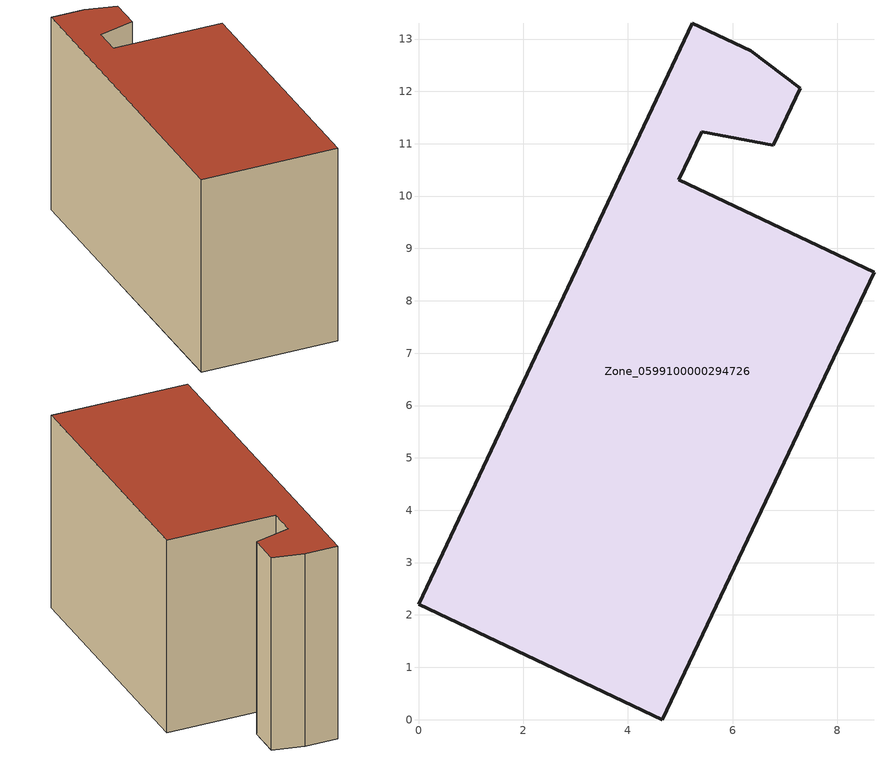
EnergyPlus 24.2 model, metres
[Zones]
Zone_0599100000294726
 floor ground (C_G): 0,2.2 5.23,13.3 6.34,12.78 7.29,12.06 6.78,10.97 5.41,11.23 4.97,10.31 8.7,8.55 4.66,0 z0
 wall outside (C_F): 5.23,13.3 0,2.2 4.66,0 8.7,8.55 4.97,10.31 5.41,11.23 6.78,10.97 7.29,12.06 6.34,12.78 5.23,13.3 z0:7.62
 roof outside (C_R): 7.29,12.06 6.34,12.78 5.23,13.3 0,2.2 4.66,0 8.7,8.55 4.97,10.31 5.41,11.23 6.78,10.97 z7.62
[BUILDING]
Pand.0599100000294726: North Axis=0; Terrain=City; Loads Convergence Tolerance Value=0.04; Temperature Convergence Tolerance Value=0.4; Solar Distribution=FullExterior; Maximum Number of Warmup Days=25; Minimum Number of Warmup Days=1
[Site:Location]
Rotterdam.The.Hague.AP_ZH_NLD Design_Conditions: Latitude=51.96; Longitude=4.45; Time Zone=1; Elevation=-4.5
[SITE:GROUNDTEMPERATURE:BUILDINGSURFACE]
18, 18, 18, 18, 18, 18, 18, 18, 18, 18, 18, 18
[MATERIAL] Thermal Absorptance=0.9; Solar Absorptance=0.7; Visible Absorptance=0.7
Name | Roughness | Thickness | Conductivity | Density | Specific Heat
G.TI.1975-1991 | MediumSmooth | 0.15 | 0.288461 | 540 | 1210
F.TI.1975-1991 | Rough | 0.3 | 0.230769 | 1920 | 840
R.TI.1975-1991 | MediumRough | 0.2 | 0.153846 | 1500 | 1000
[CONSTRUCTION]
C_G: G.TI.1975-1991
C_F: F.TI.1975-1991
C_R: R.TI.1975-1991
[ZONE]
Zone_0599100000294726: Type=1; Multiplier=1; Ceiling Height=Autocalculate; Volume=Autocalculate; Floor Area=autocalculate; Part of Total Floor Area=Yes
[ZONEINFILTRATION:DESIGNFLOWRATE]
Infil_Zone_0599100000294726: Zone or ZoneList or Space or SpaceList=Zone_0599100000294726; Schedule=AlwaysOn; Design Flow Rate Calculation Method=Flow/Area; Flow Rate per Floor Area=0.003; Constant Term Coefficient=1; Temperature Term Coefficient=0; Velocity Term Coefficient=0; Velocity Squared Term Coefficient=0
[HVACTEMPLATE:ZONE:IDEALLOADSAIRSYSTEM]
Zone_0599100000294726: Maximum Heating Supply Air Temperature=50; Minimum Cooling Supply Air Temperature=13; Maximum Heating Supply Air Humidity Ratio=0.0156; Minimum Cooling Supply Air Humidity Ratio=0.0077; Heating Limit=NoLimit; Cooling Limit=NoLimit; Dehumidification Control Type=ConstantSensibleHeatRatio; Cooling Sensible Heat Ratio=0.7; Dehumidification Setpoint=60; Humidification Control Type=None; Humidification Setpoint=30; Outdoor Air Method=None; Outdoor Air Flow Rate per Person=0.00944; Outdoor Air Flow Rate per Zone Floor Area=0; Outdoor Air Flow Rate per Zone=0; Demand Controlled Ventilation Type=None; Outdoor Air Economizer Type=NoEconomizer; Heat Recovery Type=None; Sensible Heat Recovery Effectiveness=0.7; Latent Heat Recovery Effectiveness=0.65
[ZONECONTROL:THERMOSTAT]
ThermostatControl_Zone_0599100000294726: Zone or ZoneList=Zone_0599100000294726; Control Type Schedule=DualSetpointControlType; Control 1=Thermostat_Zone_0599100000294726; Temperature Difference Between Cutout And Setpoint=0
[THERMOSTATSETPOINT:DUALSETPOINT]
Thermostat_Zone_0599100000294726: Heating Setpoint Temperature Schedule=HeatingSetpoint_Zone_0599100000294726; Cooling Setpoint Temperature Schedule=CoolingSetpoint_Zone_0599100000294726
[SCHEDULE:COMPACT]
HeatingSetpoint_Zone_0599100000294726: Through: 12/31, For: AllDays, Until: 24:00, 21
CoolingSetpoint_Zone_0599100000294726: Through: 12/31, For: AllDays, Until: 24:00, 24
DualSetpointControlType: Through: 12/31, For: AllDays, Until: 24:00, 4
AlwaysOn: Through: 12/31, For: AllDays, Until: 24:00, 1
